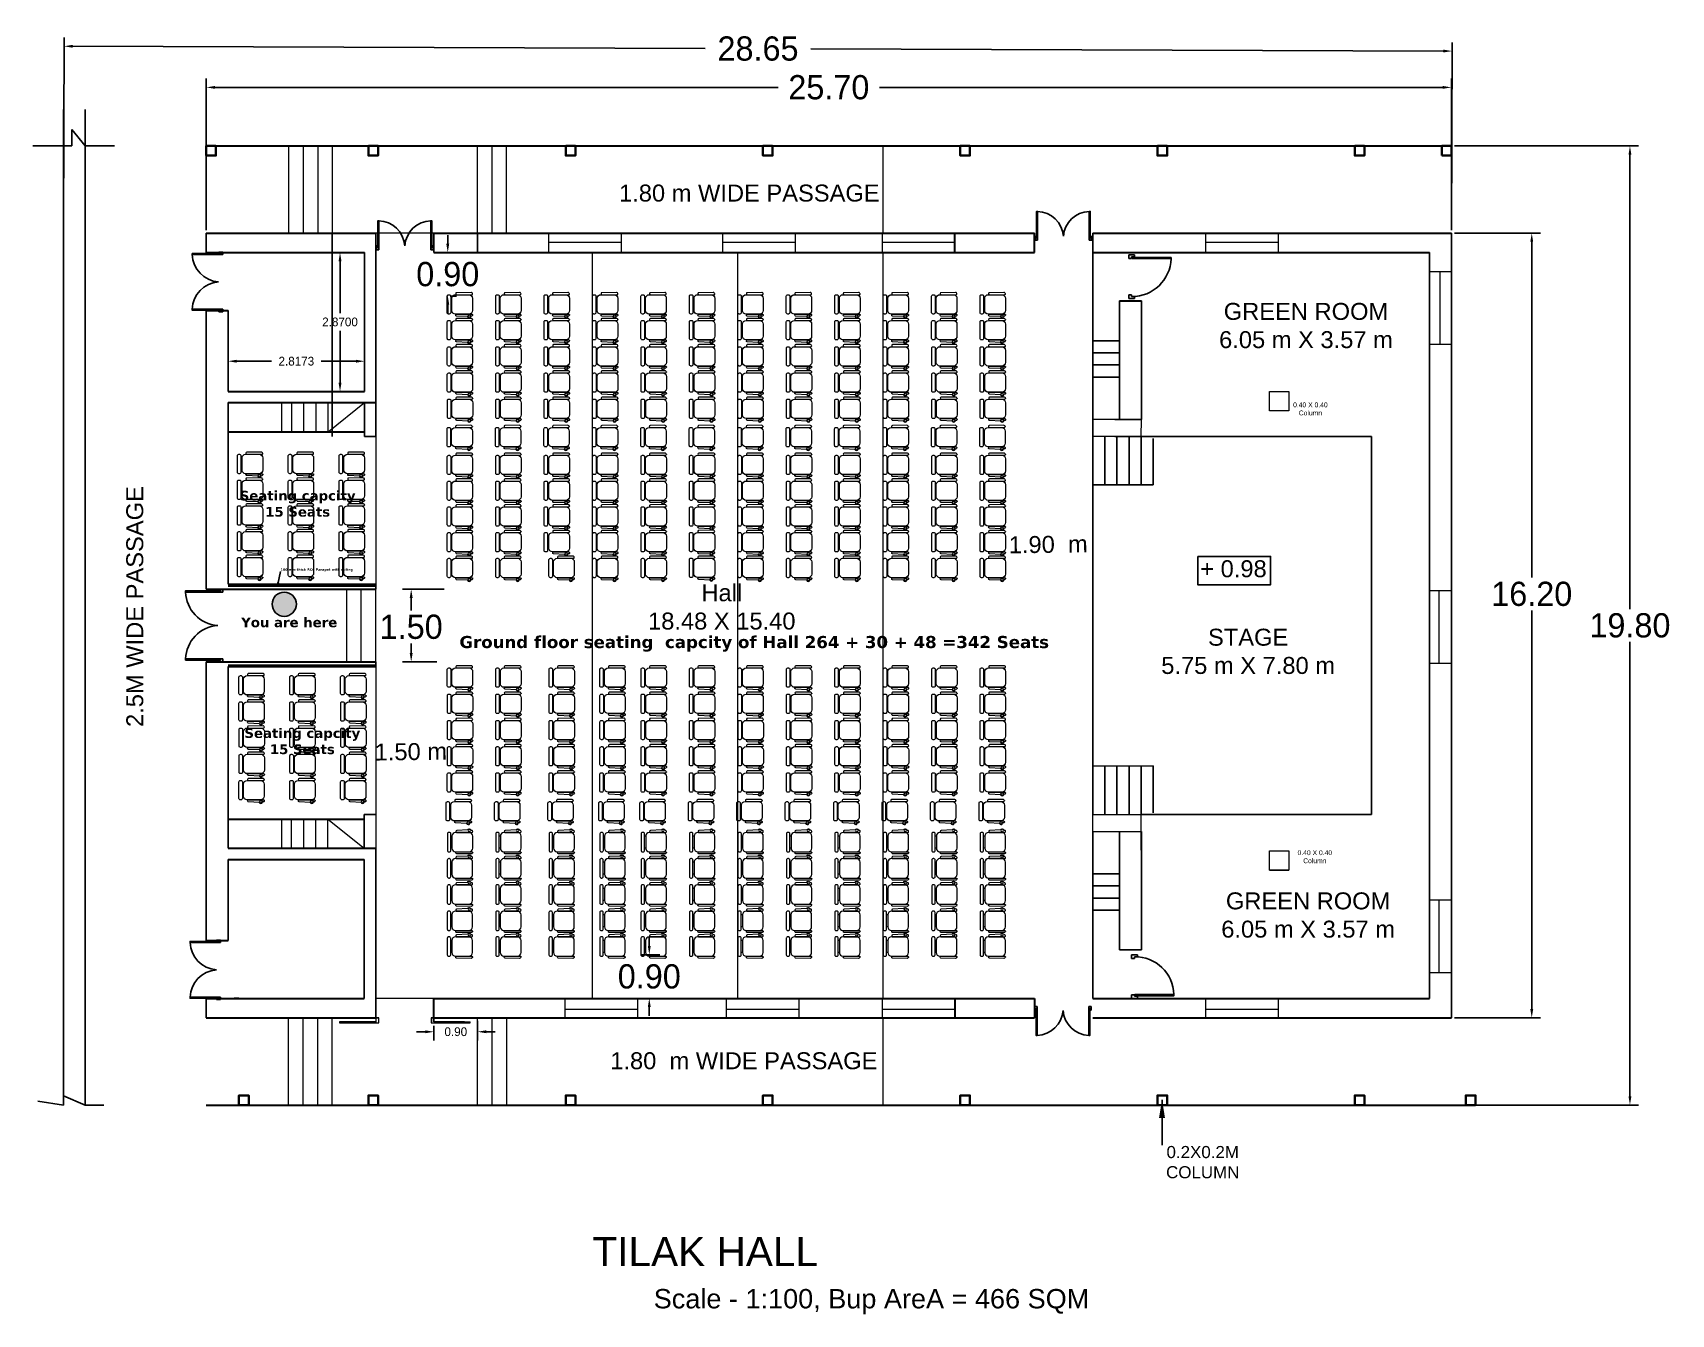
# Model space of a CAD drawing. Header units: inches. Extents: x 116 to 149.8, y 10.4 to 36.9.
import ezdxf

# ---------------------------------------------------------------- set-up
doc = ezdxf.new("R2010")
doc.units = ezdxf.units.IN
doc.header["$MEASUREMENT"] = 0
for name, color, linetype, lineweight in [('COLUMN', 1, 'Continuous', 35), ('FUR', 32, 'Continuous', 18), ('FURN', 10, 'Continuous', 9), ('hatch-1', 9, 'Continuous', 5), ('staircase', 8, 'Continuous', 9), ('TEXT', 7, 'Continuous', 15), ('WALL', 7, 'Continuous', 30)]:
    doc.layers.add(name, color=color, linetype=linetype, lineweight=lineweight)
doc.layers.add('DOOR', color=8, linetype='Continuous')
doc.styles.add('arial', font='arial.ttf')
doc.dimstyles.new('LAYOUT', dxfattribs={"dimscale": 5, "dimtxt": 0.075, "dimasz": 0.075, "dimexe": 0.075, "dimexo": 0.15, "dimgap": 0.025, "dimtad": 1, "dimzin": 1, "dimdsep": 46, "dimtxsty": 'arial', "dimblk": 'ARCHTICK', "dimcen": 0.09, "dimclrd": 8, "dimclre": 8, "dimclrt": 3, "dimadec": 0, "dimazin": 0, "dimtfac": 1, "dimtofl": 0, "dimtmove": 0, "dimatfit": 3, "dimfxl": 1, "dimtolj": 1, "dimtzin": 0, "dimarcsym": 0})
doc.dimstyles.get("Standard").update_dxf_attribs({"dimtxt": 0.18, "dimasz": 0.18, "dimexe": 0.18, "dimexo": 0.0625, "dimgap": 0.09, "dimtad": 0, "dimtih": 1, "dimtoh": 1, "dimdec": 4, "dimzin": 0, "dimdsep": 46, "dimtxsty": 'Standard', "dimcen": 0.09, "dimadec": 0, "dimazin": 0, "dimtfac": 1, "dimtdec": 4, "dimtofl": 0, "dimtmove": 0, "dimatfit": 3, "dimfxl": 1, "dimtolj": 1, "dimtzin": 0, "dimarcsym": 0})

# ---------------------------------------------------------------- blocks, each defined once
blk = doc.blocks.new('CINE CHAIR')
at = {"layer": 'FUR', "color": 48, "lineweight": 0}
for p, q in [((448043.776, 57308.306), (448043.8, 57308.306)), ((448043.776, 57308.058), (448043.8, 57308.058))]:
    blk.add_line(p, q, dxfattribs=at)
blk.add_lwpolyline([(448043.45, 57308.434), (448043.678, 57308.423, -0.388092), (448043.695, 57308.404), (448043.695, 57308.401, -0.414214), (448043.676, 57308.382), (448043.367, 57308.382, -0.414214), (448043.348, 57308.401), (448043.348, 57308.404, -0.491313), (448043.377, 57308.423), (448043.384, 57308.436)], format="xyb", dxfattribs=at)
for points in [[(448043.424, 57308.382), (448043.7, 57308.382, -0.414214), (448043.776, 57308.306), (448043.776, 57308.058, -0.414214), (448043.7, 57307.982), (448043.424, 57307.982, -0.414214), (448043.348, 57308.058), (448043.348, 57308.306, -0.414214)], [(448043.828, 57308.382), (448043.842, 57308.382, -0.414214), (448043.871, 57308.353), (448043.871, 57308.01, -0.414214), (448043.842, 57307.982), (448043.828, 57307.982, -0.414214), (448043.8, 57308.01), (448043.8, 57308.353, -0.414214)], [(448043.379, 57307.938), (448043.678, 57307.94, 0.393133), (448043.695, 57307.959), (448043.695, 57307.963, 0.414214), (448043.676, 57307.982), (448043.367, 57307.982, 0.414214), (448043.348, 57307.963), (448043.348, 57307.966, 0.435766)]]:
    blk.add_lwpolyline(points, format="xyb", close=True, dxfattribs=at)
blk.add_circle((448043.417, 57308.422), 0.0249, dxfattribs=at)
blk.add_arc((448043.417, 57308.422), 0.0356, 19.6628, 156.9494, dxfattribs=at)
blk = doc.blocks.new('_ArchTick')
at = {"color": 0, "linetype": 'ByBlock', "const_width": 0.15}
blk.add_lwpolyline([(-0.5, -0.5), (0.5, 0.5)], dxfattribs=at)
blk = doc.blocks.new('DOOR 0.9')
at = {"layer": 'DOOR'}
for p, q in [((0, -0.076), (0, 0)), ((0.122, 0), (0, 0)), ((0.122, -0.045), (0.122, 0)), ((0, -0.076), (0.061, -0.076)), ((0.061, -0.045), (0.122, -0.045)), ((0.061, -0.045), (0.061, -0.076)), ((0, -0.824), (0.061, -0.824)), ((0, -0.9), (0, -0.824)), ((0.122, -0.9), (0, -0.9)), ((0.061, -0.862), (0.061, -0.824)), ((0.061, -0.862), (0.122, -0.862)), ((0.122, -0.9), (0.122, -0.862))]:
    blk.add_line(p, q, dxfattribs=at)
blk.add_lwpolyline([(0.071, -0.08), (0.071, -0.058), (0.875, -0.058), (0.875, -0.08)], close=True, dxfattribs=at)
blk.add_arc((0.071, -0.058), 0.804, 269.2611, 358.413, dxfattribs=at)
blk = doc.blocks.new('DOOR1.8')
at = {"layer": 'DOOR'}
for p, q in [((-0.129, 0.824), (-0.129, 0.9)), ((-0.129, 0.9), (-0.007, 0.9)), ((-0.069, 0.824), (-0.129, 0.824)), ((-0.007, 0.861), (-0.069, 0.861)), ((-0.069, 0.861), (-0.069, 0.824)), ((-0.007, 0.861), (-0.007, 0.9)), ((-0.069, -0.824), (-0.129, -0.824)), ((-0.129, -0.824), (-0.129, -0.9)), ((-0.129, -0.9), (-0.007, -0.9)), ((-0.069, -0.861), (-0.069, -0.824)), ((-0.007, -0.861), (-0.069, -0.861)), ((-0.007, -0.861), (-0.007, -0.9))]:
    blk.add_line(p, q, dxfattribs=at)
for points in [[(-0.065, 0.825), (-0.065, 0.856), (0.794, 0.856), (0.794, 0.825)], [(-0.065, -0.825), (-0.065, -0.856), (0.794, -0.856), (0.794, -0.825)]]:
    blk.add_lwpolyline(points, close=True, dxfattribs=at)
for centre, start, end in [((-0.065, 0.856), 274.3094, 357.9381), ((-0.065, -0.856), 2.0619, 85.6906)]:
    blk.add_arc(centre, 0.859, start, end, dxfattribs=at)
blk = doc.blocks.new('*D9')
at = {"color": 0, "lineweight": -2, "transparency": 16777216}
for p, q in [((120.012, 29.521), (120.012, 30.264)), ((122.83, 29.521), (122.83, 30.264)), ((120.192, 30.084), (120.911, 30.084)), ((122.65, 30.084), (121.931, 30.084))]:
    blk.add_line(p, q, dxfattribs=at)
at = {"color": 0, "transparency": 16777216}
for points in [[(120.192, 30.114), (120.192, 30.054), (120.012, 30.084)], [(122.65, 30.114), (122.65, 30.054), (122.83, 30.084)]]:
    blk.add_solid(points, dxfattribs=at)
at = {"layer": 'Defpoints', "color": 0, "transparency": 16777216}
for p in [(122.83, 30.084), (120.012, 29.459), (122.83, 29.459)]:
    blk.add_point(p, dxfattribs=at)
at = {"color": 0, "transparency": 16777216, "insert": (121.421, 30.084), "char_height": 0.18, "attachment_point": 5}
blk.add_mtext('\\A1;2.8173', dxfattribs=at)
blk = doc.blocks.new('*D10')
at = {"color": 0, "lineweight": -2, "transparency": 16777216}
for p, q in [((122.767, 32.329), (122.143, 32.329)), ((122.323, 32.149), (122.323, 31.074)), ((122.323, 29.639), (122.323, 30.714)), ((122.767, 29.459), (122.143, 29.459))]:
    blk.add_line(p, q, dxfattribs=at)
at = {"color": 0, "transparency": 16777216}
for points in [[(122.293, 32.149), (122.353, 32.149), (122.323, 32.329)], [(122.293, 29.639), (122.353, 29.639), (122.323, 29.459)]]:
    blk.add_solid(points, dxfattribs=at)
at = {"layer": 'Defpoints', "color": 0, "transparency": 16777216}
for p in [(122.83, 32.329), (122.323, 29.459), (122.83, 29.459)]:
    blk.add_point(p, dxfattribs=at)
at = {"color": 0, "transparency": 16777216, "insert": (122.323, 30.894), "char_height": 0.18, "attachment_point": 5}
blk.add_mtext('\\A1;2.8700', dxfattribs=at)
blk = doc.blocks.new('*D11')
at = {"color": 0, "lineweight": -2, "transparency": 16777216}
for p, q in [((124.547, 32.509), (124.547, 32.689)), ((124.325, 32.329), (124.727, 32.329)), ((124.547, 31.249), (124.547, 31.069)), ((124.599, 31.429), (124.727, 31.429))]:
    blk.add_line(p, q, dxfattribs=at)
at = {"color": 0, "transparency": 16777216}
for points in [[(124.517, 32.509), (124.577, 32.509), (124.547, 32.329)], [(124.517, 31.249), (124.577, 31.249), (124.547, 31.429)]]:
    blk.add_solid(points, dxfattribs=at)
at = {"layer": 'Defpoints', "color": 0, "transparency": 16777216}
for p in [(124.262, 32.329), (124.536, 31.429), (124.547, 31.429)]:
    blk.add_point(p, dxfattribs=at)
at = {"color": 0, "transparency": 16777216, "insert": (124.547, 31.879), "char_height": 0.5, "attachment_point": 5}
blk.add_mtext('\\A1;0.90', dxfattribs=at)
blk = doc.blocks.new('*D12')
at = {"color": 0, "lineweight": -2, "transparency": 16777216}
for p, q in [((124.471, 25.379), (123.612, 25.379)), ((123.792, 25.199), (123.792, 24.939)), ((123.792, 24.059), (123.792, 24.259)), ((124.318, 23.879), (123.612, 23.879))]:
    blk.add_line(p, q, dxfattribs=at)
at = {"color": 0, "transparency": 16777216}
for points in [[(123.762, 25.199), (123.822, 25.199), (123.792, 25.379)], [(123.762, 24.059), (123.822, 24.059), (123.792, 23.879)]]:
    blk.add_solid(points, dxfattribs=at)
at = {"layer": 'Defpoints', "color": 0, "transparency": 16777216}
for p in [(124.534, 25.379), (123.792, 23.879), (124.381, 23.879)]:
    blk.add_point(p, dxfattribs=at)
at = {"color": 0, "transparency": 16777216, "insert": (123.792, 24.599), "char_height": 0.5, "attachment_point": 5}
blk.add_mtext('\\A1;1.50', dxfattribs=at)
blk = doc.blocks.new('*D13')
at = {"layer": 'Defpoints', "color": 0, "transparency": 16777216}
for p in [(124.262, 16.425), (125.163, 16.529), (125.163, 16.242)]:
    blk.add_point(p, dxfattribs=at)
at = {"layer": 'staircase', "color": 0, "lineweight": -2, "transparency": 16777216}
for p, q in [((124.082, 16.242), (123.902, 16.242)), ((124.262, 16.362), (124.262, 16.062)), ((125.163, 16.466), (125.163, 16.062)), ((125.343, 16.242), (125.523, 16.242))]:
    blk.add_line(p, q, dxfattribs=at)
at = {"layer": 'staircase', "color": 0, "transparency": 16777216}
for points in [[(124.082, 16.272), (124.082, 16.212), (124.262, 16.242)], [(125.343, 16.272), (125.343, 16.212), (125.163, 16.242)]]:
    blk.add_solid(points, dxfattribs=at)
at = {"layer": 'staircase', "color": 0, "transparency": 16777216, "insert": (124.713, 16.242), "char_height": 0.18, "attachment_point": 5}
blk.add_mtext('\\A1;0.90', dxfattribs=at)
blk = doc.blocks.new('*D14')
at = {"color": 0, "lineweight": -2, "transparency": 16777216}
for p, q in [((128.707, 18.012), (128.707, 18.192)), ((128.925, 17.832), (128.527, 17.832)), ((128.651, 16.931), (128.527, 16.931)), ((128.707, 16.751), (128.707, 16.571))]:
    blk.add_line(p, q, dxfattribs=at)
at = {"color": 0, "transparency": 16777216}
for points in [[(128.677, 18.012), (128.737, 18.012), (128.707, 17.832)], [(128.677, 16.751), (128.737, 16.751), (128.707, 16.931)]]:
    blk.add_solid(points, dxfattribs=at)
at = {"layer": 'Defpoints', "color": 0, "transparency": 16777216}
for p in [(128.988, 17.832), (128.707, 16.931), (128.713, 16.931)]:
    blk.add_point(p, dxfattribs=at)
at = {"color": 0, "transparency": 16777216, "insert": (128.707, 17.382), "char_height": 0.5, "attachment_point": 5}
blk.add_mtext('\\A1;0.90', dxfattribs=at)
blk = doc.blocks.new('*D15')
at = {"color": 0, "lineweight": -2, "transparency": 16777216}
for p, q in [((119.562, 32.791), (119.562, 35.917)), ((145.266, 32.791), (145.266, 35.917)), ((119.742, 35.737), (131.366, 35.737)), ((145.086, 35.737), (133.463, 35.737))]:
    blk.add_line(p, q, dxfattribs=at)
at = {"color": 0, "transparency": 16777216}
for points in [[(119.742, 35.767), (119.742, 35.707), (119.562, 35.737)], [(145.086, 35.767), (145.086, 35.707), (145.266, 35.737)]]:
    blk.add_solid(points, dxfattribs=at)
at = {"layer": 'Defpoints', "color": 0, "transparency": 16777216}
for p in [(145.266, 35.737), (119.562, 32.729), (145.266, 32.729)]:
    blk.add_point(p, dxfattribs=at)
at = {"color": 0, "transparency": 16777216, "insert": (132.414, 35.737), "char_height": 0.5, "attachment_point": 5}
blk.add_mtext('\\A1;25.70', dxfattribs=at)
blk = doc.blocks.new('*D16')
at = {"color": 0, "lineweight": -2, "transparency": 16777216}
for p, q in [((145.329, 32.729), (147.105, 32.729)), ((146.925, 32.549), (146.925, 25.619)), ((146.925, 16.709), (146.925, 24.939)), ((145.329, 16.529), (147.105, 16.529))]:
    blk.add_line(p, q, dxfattribs=at)
at = {"color": 0, "transparency": 16777216}
for points in [[(146.895, 32.549), (146.955, 32.549), (146.925, 32.729)], [(146.895, 16.709), (146.955, 16.709), (146.925, 16.529)]]:
    blk.add_solid(points, dxfattribs=at)
at = {"layer": 'Defpoints', "color": 0, "transparency": 16777216}
for p in [(145.266, 32.729), (146.925, 32.729), (145.266, 16.529)]:
    blk.add_point(p, dxfattribs=at)
at = {"color": 0, "transparency": 16777216, "insert": (146.925, 25.279), "char_height": 0.5, "attachment_point": 5}
blk.add_mtext('\\A1;16.20', dxfattribs=at)
blk = doc.blocks.new('*D17')
at = {"color": 0, "lineweight": -2, "transparency": 16777216}
for p, q in [((116.612, 32.891), (116.626, 36.766)), ((116.805, 36.585), (129.862, 36.54)), ((145.099, 36.487), (132.042, 36.532)), ((145.267, 32.791), (145.28, 36.666))]:
    blk.add_line(p, q, dxfattribs=at)
at = {"color": 0, "transparency": 16777216}
for points in [[(116.805, 36.615), (116.805, 36.555), (116.625, 36.586)], [(145.1, 36.517), (145.099, 36.457), (145.279, 36.486)]]:
    blk.add_solid(points, dxfattribs=at)
at = {"layer": 'Defpoints', "color": 0, "transparency": 16777216}
for p in [(116.625, 36.586), (116.612, 32.829), (145.266, 32.729)]:
    blk.add_point(p, dxfattribs=at)
at = {"color": 0, "transparency": 16777216, "insert": (130.952, 36.536), "char_height": 0.5, "attachment_point": 5}
blk.add_mtext('\\A1;28.65', dxfattribs=at)
blk = doc.blocks.new('*D19')
at = {"color": 0, "lineweight": -2, "transparency": 16777216}
for p, q in [((145.329, 34.529), (149.132, 34.529)), ((148.952, 34.349), (148.952, 24.969)), ((148.952, 14.909), (148.952, 24.289)), ((145.329, 14.729), (149.132, 14.729))]:
    blk.add_line(p, q, dxfattribs=at)
at = {"color": 0, "transparency": 16777216}
for points in [[(148.922, 34.349), (148.982, 34.349), (148.952, 34.529)], [(148.922, 14.909), (148.982, 14.909), (148.952, 14.729)]]:
    blk.add_solid(points, dxfattribs=at)
at = {"layer": 'Defpoints', "color": 0, "transparency": 16777216}
for p in [(145.266, 34.529), (145.266, 14.729), (148.952, 14.729)]:
    blk.add_point(p, dxfattribs=at)
at = {"color": 0, "transparency": 16777216, "insert": (148.952, 24.629), "char_height": 0.5, "attachment_point": 5}
blk.add_mtext('\\A1;19.80', dxfattribs=at)

msp = doc.modelspace()

# ---------------------------------------------------------------- hatches: boundary and pattern name
msp.add_hatch(color=1).paths.add_polyline_path([(120.92097, 25.06766, 1), (121.42097, 25.06766, 1)])

# ---------------------------------------------------------------- linework, layer by layer
for p, q in [((116.61226, 14.72894), (116.61226, 35.27894)), ((117.06226, 14.72894), (117.06226, 35.27894)), ((116.78567, 34.52942), (116.78567, 34.86613)), ((116.78567, 34.86613), (117.06226, 34.52894)), ((115.97984, 34.52942), (116.78567, 34.52942)), ((117.06226, 34.52894), (117.66475, 34.52894)), ((119.56226, 32.72894), (119.56226, 32.32894)), ((122.16226, 32.72894), (122.16226, 28.52894)), ((123.06226, 32.72894), (123.06226, 28.52894)), ((123.06226, 32.72894), (123.06226, 28.52894)), ((124.26226, 32.72894), (124.26226, 32.32894)), ((125.16226, 32.72894), (125.16226, 32.32894)), ((137.86226, 32.32894), (137.86226, 32.72894)), ((145.26633, 32.72894), (145.26633, 16.52894)), ((119.86226, 32.33755), (119.86226, 32.32894)), ((122.82955, 29.45894), (122.82955, 32.32894)), ((137.86226, 21.72728), (137.86226, 32.32894)), ((144.81633, 32.32894), (144.81633, 16.92894)), ((119.56226, 31.12894), (119.56226, 25.37894)), ((120.01226, 31.12894), (120.01226, 29.45894)), ((138.41633, 31.32894), (138.41633, 28.87894)), ((138.86633, 31.32894), (138.86633, 28.87894)), ((138.41633, 30.50685), (137.86226, 30.50685)), ((138.41633, 30.25685), (137.86226, 30.25685)), ((138.41633, 30.00685), (137.86226, 30.00685)), ((138.41633, 29.75685), (137.86226, 29.75685)), ((120.01226, 29.22894), (120.01226, 25.47894)), ((122.82955, 28.52894), (122.82955, 29.22894)), ((123.06226, 28.52894), (122.82955, 28.52894)), ((138.11226, 28.52894), (138.11226, 27.52894)), ((138.36226, 28.52894), (138.36226, 27.52894)), ((138.61226, 28.52894), (138.61226, 27.52894)), ((138.86226, 28.52894), (138.86226, 27.52894)), ((138.86226, 28.52894), (143.61633, 28.52894)), ((139.11226, 28.49194), (139.11226, 27.52894)), ((143.61633, 28.52894), (143.61633, 20.73032)), ((139.11226, 27.52894), (137.86226, 27.52894)), ((121.03896, 25.47894), (121.09237, 25.74009)), ((121.03896, 25.47894), (121.03896, 25.51817)), ((121.03896, 25.51817), (121.05327, 25.51623)), ((121.05327, 25.51623), (121.03896, 25.47894)), ((123.06226, 25.37894), (123.06226, 25.47894)), ((119.56226, 23.87894), (119.56226, 18.12894)), ((120.01226, 23.77894), (120.01226, 20.02894)), ((123.06226, 23.77894), (123.06226, 23.87894)), ((139.11226, 21.7299), (137.86226, 21.72728)), ((137.86226, 20.73032), (137.86226, 21.72728)), ((138.11226, 21.7278), (138.11226, 20.73032)), ((138.36226, 21.72833), (138.36226, 20.73032)), ((138.61226, 21.72885), (138.61226, 20.73032)), ((138.86226, 21.72937), (138.86226, 20.72937)), ((139.11226, 21.7299), (139.11226, 20.76374)), ((123.06226, 20.72822), (122.8232, 20.72822)), ((122.8234, 20.02894), (122.8232, 20.72822)), ((138.86226, 20.73032), (143.61633, 20.73032)), ((137.86226, 20.37728), (137.86226, 16.92894)), ((138.41633, 20.37844), (138.41633, 17.93168)), ((138.86633, 20.37938), (138.86633, 17.93168)), ((123.06226, 16.52894), (123.06226, 20.02894)), ((120.01226, 19.79894), (120.01226, 18.12894)), ((122.82429, 16.92894), (122.82347, 19.79894)), ((138.41633, 19.50266), (137.86226, 19.50266)), ((138.41633, 19.25266), (137.86226, 19.25266)), ((138.41633, 19.00266), (137.86226, 19.00266)), ((138.41633, 18.75266), (137.86226, 18.75266)), ((138.86633, 17.93168), (138.41633, 17.93168)), ((119.56226, 16.52894), (119.56226, 16.92894)), ((123.12501, 16.52894), (123.06226, 16.52894)), ((124.26226, 16.52894), (124.20406, 16.52894)), ((116.61226, 14.72894), (116.61226, 14.92047)), ((116.61226, 14.92047), (117.06226, 14.72894)), ((116.08389, 14.8093), (116.61226, 14.72894)), ((117.06226, 14.72894), (117.44597, 14.72894))]:
    msp.add_line(p, q)
msp.add_lwpolyline([(140.02981, 26.05291), (141.5349, 26.05291), (141.5349, 25.47019), (140.02981, 25.47019)], close=True)
msp.add_circle((121.17097, 25.06766), 0.25)
at = {"layer": 'COLUMN'}
for points in [[(119.56226, 34.32894), (119.76226, 34.32894), (119.76226, 34.52894), (119.56226, 34.52894)], [(122.90885, 34.52894), (123.10885, 34.52894), (123.10885, 34.32894), (122.90885, 34.32894)], [(126.98135, 34.52894), (127.18135, 34.52894), (127.18135, 34.32894), (126.98135, 34.32894)], [(131.05385, 34.52894), (131.25385, 34.52894), (131.25385, 34.32894), (131.05385, 34.32894)], [(135.12635, 34.52894), (135.32635, 34.52894), (135.32635, 34.32894), (135.12635, 34.32894)], [(139.19885, 34.52894), (139.39885, 34.52894), (139.39885, 34.32894), (139.19885, 34.32894)], [(143.27135, 34.52894), (143.47135, 34.52894), (143.47135, 34.32894), (143.27135, 34.32894)], [(145.06633, 34.32894), (145.26633, 34.32894), (145.26633, 34.52894), (145.06633, 34.52894)], [(120.23699, 14.72894), (120.43699, 14.72894), (120.43699, 14.92894), (120.23699, 14.92894)], [(122.90885, 14.72894), (123.10885, 14.72894), (123.10885, 14.92894), (122.90885, 14.92894)], [(126.98135, 14.72894), (127.18135, 14.72894), (127.18135, 14.92894), (126.98135, 14.92894)], [(131.05385, 14.72894), (131.25385, 14.72894), (131.25385, 14.92894), (131.05385, 14.92894)], [(135.12635, 14.72894), (135.32635, 14.72894), (135.32635, 14.92894), (135.12635, 14.92894)], [(139.19885, 14.72894), (139.39885, 14.72894), (139.39885, 14.92894), (139.19885, 14.92894)], [(143.27135, 14.72894), (143.47135, 14.72894), (143.47135, 14.92894), (143.27135, 14.92894)], [(145.56385, 14.72894), (145.76385, 14.72894), (145.76385, 14.92894), (145.56385, 14.92894)]]:
    msp.add_lwpolyline(points, close=True, dxfattribs=at)
at = {"layer": 'FUR'}
for p, q in [((137.86226, 28.52894), (137.86226, 28.87894)), ((138.86633, 28.87894), (137.86226, 28.87894)), ((138.31604, 28.87894), (138.86633, 28.87894)), ((138.86226, 28.52894), (138.86633, 28.87894)), ((138.31697, 28.52894), (137.86226, 28.52894)), ((138.31697, 28.52894), (138.86226, 28.52894)), ((138.86226, 28.52894), (138.31697, 28.52894)), ((137.86226, 19.98743), (137.86226, 20.90532)), ((137.86226, 20.73032), (138.86226, 20.73032)), ((138.86226, 19.98743), (138.86226, 20.90532)), ((137.86226, 20.37728), (138.86226, 20.37937)), ((141.51226, 19.97894), (141.91226, 19.97894)), ((141.51226, 19.57894), (141.91226, 19.57894))]:
    msp.add_line(p, q, dxfattribs=at)
for points in [[(141.51226, 29.06035), (141.51226, 29.46035), (141.91226, 29.46035), (141.91226, 29.06035), (141.51226, 29.06035)], [(122.82955, 28.52894), (122.82955, 29.22894), (123.06226, 29.22894), (123.06226, 28.52894), (122.82955, 28.52894)], [(122.8234, 20.02894), (122.8232, 20.72822), (123.06226, 20.72822), (123.06226, 20.02894), (122.82334, 20.02894)], [(141.51226, 19.57894), (141.51226, 19.97894), (141.91226, 19.97894), (141.91226, 19.57894), (141.51226, 19.57894)]]:
    msp.add_lwpolyline(points, dxfattribs=at)
at = {"layer": 'FURN'}
for p, q in [((121.26226, 34.52894), (121.26226, 32.72894)), ((121.56226, 34.52894), (121.56226, 32.72894)), ((121.86226, 34.52894), (121.86226, 32.72894)), ((122.16226, 34.52894), (122.16226, 32.72894)), ((125.16226, 32.72894), (125.16226, 34.52894)), ((125.46226, 32.72894), (125.46226, 34.52894)), ((125.76226, 32.72894), (125.76226, 34.52894)), ((133.53636, 32.72894), (133.53636, 34.52894)), ((124.26226, 32.72894), (123.06226, 32.72894)), ((127.53636, 16.92894), (127.53636, 32.32894)), ((130.53636, 16.92894), (130.53636, 32.32894)), ((133.53636, 16.92894), (133.53636, 32.32894)), ((123.06226, 28.52894), (123.06226, 25.47894)), ((122.46226, 23.87894), (122.46226, 25.37894)), ((122.76226, 23.87894), (122.76226, 25.37894)), ((122.76226, 23.87894), (122.76226, 25.37894)), ((123.06226, 23.87894), (123.06226, 25.37894)), ((123.06226, 23.77894), (123.06226, 20.72822)), ((124.25587, 16.92894), (123.06226, 16.92894)), ((121.26226, 14.72894), (121.26226, 16.52894)), ((121.56226, 14.72894), (121.56226, 16.52894)), ((121.86226, 14.72894), (121.86226, 16.52894)), ((122.16226, 14.72894), (122.16226, 16.52894)), ((125.16302, 14.72894), (125.16302, 16.52894)), ((125.46302, 14.72894), (125.46302, 16.52894)), ((125.76302, 14.72894), (125.76302, 16.52894)), ((133.53636, 14.72894), (133.53636, 16.52894))]:
    msp.add_line(p, q, dxfattribs=at)
at = {"layer": 'hatch-1'}
for p, q in [((126.62522, 32.72894), (126.62522, 32.32894)), ((126.62522, 32.54005), (128.12522, 32.54005)), ((128.12522, 32.72894), (128.12522, 32.32894)), ((130.21926, 32.72894), (130.21926, 32.32894)), ((130.21926, 32.54005), (131.71926, 32.54005)), ((131.71926, 32.72894), (131.71926, 32.32894)), ((133.51226, 32.72894), (133.51226, 32.32894)), ((133.51226, 32.54005), (135.01226, 32.54005)), ((140.1928, 32.72894), (140.1928, 32.32894)), ((140.1928, 32.54005), (141.6928, 32.54005)), ((141.6928, 32.72894), (141.6928, 32.32894)), ((145.26633, 31.93215), (144.81633, 31.93215)), ((145.02461, 31.93215), (145.02461, 30.43215)), ((145.26633, 30.43215), (144.81633, 30.43215)), ((121.12166, 28.62894), (121.12166, 29.22894)), ((121.32766, 28.62894), (121.32766, 29.22894)), ((121.57766, 28.62894), (121.57766, 29.22894)), ((121.82766, 28.62894), (121.82766, 29.22894)), ((122.07766, 28.62894), (122.07766, 29.22894)), ((122.07766, 28.62894), (122.82766, 29.22894)), ((145.26633, 25.34165), (144.81633, 25.34165)), ((145.00511, 25.34165), (145.00511, 23.84165)), ((145.26633, 23.84165), (144.81633, 23.84165)), ((122.07334, 20.62894), (122.82334, 20.02894)), ((145.26633, 18.96007), (144.81633, 18.96007)), ((145.00511, 18.96007), (145.00511, 17.46007)), ((145.26633, 17.46007), (144.81633, 17.46007)), ((126.96711, 16.9313), (126.96711, 16.5313)), ((128.46711, 16.9313), (128.46711, 16.5313)), ((130.29658, 16.92894), (130.29658, 16.52894)), ((131.79658, 16.92894), (131.79658, 16.52894)), ((133.51226, 16.92894), (133.51226, 16.52894)), ((140.1928, 16.92894), (140.1928, 16.52894)), ((141.6928, 16.92894), (141.6928, 16.52894)), ((126.96711, 16.71055), (128.46711, 16.71055)), ((130.29658, 16.7082), (131.79658, 16.7082)), ((133.51226, 16.7082), (135.01226, 16.7082)), ((140.1928, 16.7082), (141.6928, 16.7082))]:
    msp.add_line(p, q, dxfattribs=at)
at = {"layer": 'staircase'}
for p, q in [((121.11734, 20.62894), (121.11734, 20.02894)), ((121.32334, 20.02894), (121.32334, 20.62894)), ((121.57334, 20.02894), (121.57334, 20.62894)), ((121.82334, 20.02894), (121.82334, 20.62894)), ((122.07334, 20.02894), (122.07334, 20.62894)), ((122.82334, 20.02894), (122.82334, 20.45894)), ((123.06226, 16.44994), (122.31226, 16.44994)), ((122.31226, 16.44994), (122.31226, 16.42494)), ((122.31226, 16.42494), (123.12501, 16.42494)), ((123.06226, 16.52894), (123.06226, 16.42494)), ((123.12501, 16.42494), (123.12501, 16.52894)), ((124.20406, 16.52894), (124.20406, 16.42494)), ((124.20406, 16.42494), (125.01226, 16.42494)), ((124.89141, 16.44994), (124.26226, 16.44994)), ((124.26226, 16.44994), (125.01226, 16.44994)), ((125.01226, 16.42494), (125.01226, 16.44994))]:
    msp.add_line(p, q, dxfattribs=at)
at = {"layer": 'WALL'}
for p, q in [((119.56226, 34.52894), (145.06633, 34.52894)), ((119.56226, 32.72894), (123.06226, 32.72894)), ((123.06226, 32.72894), (123.06226, 32.72894)), ((124.26226, 32.72894), (136.66226, 32.72894)), ((135.01226, 32.32894), (135.01226, 32.72894)), ((136.66226, 32.32894), (136.66226, 32.72894)), ((137.86226, 32.72894), (145.26633, 32.72894)), ((119.56226, 32.32894), (122.82955, 32.32894)), ((124.26226, 32.32894), (136.66226, 32.32894)), ((137.86226, 32.32894), (144.81633, 32.32894)), ((119.56226, 31.12894), (120.01226, 31.12894)), ((138.41633, 31.32894), (138.86633, 31.32894)), ((120.01226, 29.45894), (122.82955, 29.45894)), ((120.01226, 29.22894), (123.06226, 29.22894)), ((120.01226, 28.62894), (122.82955, 28.62894)), ((119.56226, 25.37894), (123.06226, 25.37894)), ((120.01226, 25.47894), (123.06226, 25.47894)), ((120.01226, 25.44894), (123.06226, 25.44894)), ((119.56226, 23.87894), (123.06226, 23.87894)), ((120.01226, 23.80894), (123.06226, 23.80894)), ((120.01226, 23.77894), (123.06226, 23.77894)), ((120.01226, 20.62894), (122.82323, 20.62894)), ((120.01226, 20.02894), (123.06226, 20.02894)), ((120.01226, 19.79894), (122.82347, 19.79894)), ((119.56226, 18.12894), (120.01226, 18.12894)), ((119.56226, 16.92894), (122.82429, 16.92894)), ((120.23699, 16.92894), (120.13699, 16.92891)), ((124.26226, 16.92894), (136.66226, 16.92894)), ((124.26226, 16.44994), (124.26226, 16.92894)), ((135.01226, 16.92894), (135.01226, 16.52894)), ((136.66226, 16.92894), (136.66226, 16.52894)), ((137.86226, 16.92894), (138.66226, 16.92894)), ((138.66226, 16.92894), (139.66226, 16.93104)), ((139.31385, 16.92894), (139.31385, 16.93031)), ((139.66226, 16.93104), (139.89226, 16.93104)), ((139.89226, 16.93104), (141.78008, 16.92894)), ((141.78008, 16.92894), (144.81633, 16.92894)), ((119.56226, 16.52894), (123.06226, 16.52894)), ((124.26226, 16.52894), (136.66226, 16.52894)), ((137.86226, 16.52894), (145.26633, 16.52894)), ((119.56226, 14.72894), (145.76385, 14.72894))]:
    msp.add_line(p, q, dxfattribs=at)

# ---------------------------------------------------------------- block references
at = {"layer": 'DOOR', "xscale": 0.6479999999999961, "yscale": 0.6479999999999961, "zscale": 0.6479999999999961}
for p, rotation in [((137.25702, 32.66347), 90), ((123.66015, 32.46865), 90), ((137.24872, 16.67993), 270)]:
    msp.add_blockref('DOOR1.8', p, dxfattribs=dict(at, rotation=rotation))
at = {"layer": 'DOOR'}
for p, xscale, yscale, zscale in [((119.81386, 31.72195), -0.6839999999999975, 0.6839999999999975, 0.6839999999999999), ((119.79676, 24.62894), -0.8360000000000127, 0.8360000000000127, 0.8360000000000001), ((119.76942, 17.5202), -0.6839999999999975, 0.6839999999999975, 0.6839999999999999)]:
    msp.add_blockref('DOOR1.8', p, dxfattribs=dict(at, xscale=xscale, yscale=yscale, zscale=zscale))
msp.add_blockref('DOOR 0.9', (138.60438, 32.28131), dxfattribs=at)
at = {"layer": 'DOOR', "xscale": -1, "rotation": 179.9999999999935}
msp.add_blockref('DOOR 0.9', (138.66226, 16.92894), dxfattribs=at)
at = {"layer": 'FURN', "rotation": 179.9991434073999}
for p in [(448169.26386, 57332.74069), (448170.26386, 57332.74069), (448171.26386, 57332.74069), (448172.26386, 57332.74069), (448173.26386, 57332.74069), (448174.26386, 57332.74069), (448175.26386, 57332.7407), (448176.26386, 57332.74069), (448177.26386, 57332.74069), (448178.26386, 57332.7407), (448179.26386, 57332.74069), (448180.26386, 57332.74069), (448169.26386, 57332.20882), (448170.26386, 57332.20882), (448171.26386, 57332.20882), (448172.26386, 57332.20882), (448173.26386, 57332.20882), (448174.26386, 57332.20882), (448175.26386, 57332.20883), (448176.26386, 57332.20882), (448177.26386, 57332.20882), (448178.26386, 57332.20883), (448179.26386, 57332.20882), (448180.26386, 57332.20882), (448169.26455, 57331.66754), (448170.26455, 57331.66754), (448171.26455, 57331.66754), (448172.26455, 57331.66754), (448173.26455, 57331.66754), (448174.26455, 57331.66754), (448175.26455, 57331.66756), (448176.26455, 57331.66754), (448177.26455, 57331.66754), (448178.26455, 57331.66756), (448179.26455, 57331.66754), (448180.26455, 57331.66754), (448169.26525, 57331.12627), (448170.26525, 57331.12627), (448171.26525, 57331.12627), (448172.26525, 57331.12627), (448173.26525, 57331.12627), (448174.26525, 57331.12627), (448175.26525, 57331.12628), (448176.26525, 57331.12627), (448177.26525, 57331.12627), (448178.26525, 57331.12628), (448179.26525, 57331.12627), (448180.26525, 57331.12627), (448169.26594, 57330.58499), (448170.26594, 57330.58499), (448171.26594, 57330.58499), (448172.26594, 57330.58499), (448173.26594, 57330.58499), (448174.26594, 57330.58499), (448175.26594, 57330.585), (448176.26594, 57330.58499), (448177.26594, 57330.58499), (448178.26594, 57330.585), (448179.26594, 57330.58499), (448180.26594, 57330.58499), (448169.25988, 57330.00027), (448170.25988, 57330.00027), (448171.25988, 57330.00027), (448172.25988, 57330.00027), (448173.25988, 57330.00027), (448174.25988, 57330.00027), (448175.25988, 57330.00028), (448176.25988, 57330.00027), (448177.25988, 57330.00027), (448178.25988, 57330.00028), (448179.25988, 57330.00027), (448180.25988, 57330.00027), (448164.93261, 57329.44615), (448165.98261, 57329.44616), (448167.03261, 57329.44616), (448169.26461, 57329.42661), (448170.26461, 57329.42661), (448171.26461, 57329.42661), (448172.26461, 57329.42661), (448173.26461, 57329.42661), (448174.26461, 57329.42661), (448175.26461, 57329.42663), (448176.26461, 57329.42661), (448177.26461, 57329.42661), (448178.26461, 57329.42663), (448179.26461, 57329.42661), (448180.26461, 57329.42661), (448164.9326, 57328.91427), (448165.9826, 57328.91429), (448167.0326, 57328.91429), (448169.2646, 57328.89474), (448170.2646, 57328.89474), (448171.2646, 57328.89474), (448172.2646, 57328.89474), (448173.2646, 57328.89474), (448174.2646, 57328.89474), (448175.2646, 57328.89475), (448176.2646, 57328.89474), (448177.2646, 57328.89474), (448178.2646, 57328.89475), (448179.2646, 57328.89474), (448180.2646, 57328.89474), (448164.93256, 57328.3824), (448164.9326, 57328.3824), (448165.98256, 57328.38242), (448165.9826, 57328.38242), (448167.03256, 57328.38242), (448167.0326, 57328.38242), (448169.26456, 57328.36287), (448169.2646, 57328.36287), (448170.26456, 57328.36287), (448170.2646, 57328.36287), (448171.26456, 57328.36287), (448171.2646, 57328.36287), (448172.26456, 57328.36287), (448172.2646, 57328.36287), (448173.26456, 57328.36287), (448173.2646, 57328.36287), (448174.26456, 57328.36287), (448174.2646, 57328.36287), (448175.26456, 57328.36288), (448175.2646, 57328.36288), (448176.26456, 57328.36287), (448176.2646, 57328.36287), (448177.26456, 57328.36287), (448177.2646, 57328.36287), (448178.26456, 57328.36288), (448178.2646, 57328.36288), (448179.26456, 57328.36287), (448179.2646, 57328.36287), (448180.26456, 57328.36287), (448180.2646, 57328.36287), (448164.93256, 57327.85053), (448164.93256, 57327.85053), (448165.98256, 57327.85055), (448165.98256, 57327.85055), (448167.03256, 57327.85055), (448167.03256, 57327.85055), (448169.26456, 57327.831), (448169.26456, 57327.831), (448170.26456, 57327.831), (448170.26456, 57327.831), (448171.26456, 57327.831), (448171.26456, 57327.831), (448172.26456, 57327.831), (448172.26456, 57327.831), (448173.26456, 57327.831), (448173.26456, 57327.831), (448174.26263, 57327.83411), (448174.26263, 57327.83411), (448175.26456, 57327.83101), (448175.26456, 57327.83101), (448176.26456, 57327.831), (448176.26456, 57327.831), (448177.26456, 57327.831), (448177.26456, 57327.831), (448178.26456, 57327.83101), (448178.26456, 57327.83101), (448179.26456, 57327.831), (448179.26456, 57327.831), (448180.26456, 57327.831), (448180.26456, 57327.831), (448164.93257, 57327.31866), (448164.93256, 57327.31866), (448165.98257, 57327.31868), (448165.98256, 57327.31868), (448167.03257, 57327.31868), (448167.03256, 57327.31868), (448169.26457, 57327.29913), (448169.26456, 57327.29913), (448170.26457, 57327.29913), (448170.26456, 57327.29913), (448171.36457, 57327.29913), (448171.36456, 57327.29913), (448172.26457, 57327.29913), (448172.26456, 57327.29913), (448173.26457, 57327.29913), (448173.26456, 57327.29913), (448174.26263, 57327.30224), (448174.26263, 57327.30224), (448175.26457, 57327.29914), (448175.26456, 57327.29914), (448176.26457, 57327.29913), (448176.26456, 57327.29913), (448177.26457, 57327.29913), (448177.26456, 57327.29913), (448178.26457, 57327.29914), (448178.26456, 57327.29914), (448179.26457, 57327.29913), (448179.26456, 57327.29913), (448180.26457, 57327.29913), (448180.26456, 57327.29913), (448169.26524, 57325.03611), (448170.26524, 57325.03611), (448171.36524, 57325.03611), (448172.41524, 57325.03611), (448173.26524, 57325.03611), (448174.26405, 57325.03612), (448175.26524, 57325.03613), (448176.26524, 57325.03611), (448177.26524, 57325.03611), (448178.26524, 57325.03613), (448179.26524, 57325.03611), (448180.26524, 57325.03611), (448164.96382, 57324.87768), (448166.01382, 57324.8777), (448167.06382, 57324.8777), (448164.96451, 57324.33641), (448166.01451, 57324.33643), (448167.06451, 57324.33643), (448169.26594, 57324.49484), (448170.26594, 57324.49484), (448171.36594, 57324.49484), (448172.41594, 57324.49484), (448173.26594, 57324.49484), (448174.26474, 57324.49484), (448175.26594, 57324.49485), (448176.26594, 57324.49484), (448177.26594, 57324.49484), (448178.26594, 57324.49485), (448179.26594, 57324.49484), (448180.26594, 57324.49484), (448169.26663, 57323.95356), (448170.26663, 57323.95356), (448171.36663, 57323.95356), (448172.41663, 57323.95356), (448173.26663, 57323.95356), (448174.26544, 57323.95357), (448175.26663, 57323.95357), (448176.26663, 57323.95356), (448177.26663, 57323.95356), (448178.26663, 57323.95357), (448179.26663, 57323.95356), (448180.26663, 57323.95356), (448164.9652, 57323.79513), (448166.0152, 57323.79515), (448167.0652, 57323.79515), (448164.9659, 57323.25386), (448166.0159, 57323.25387), (448167.0659, 57323.25387), (448169.26732, 57323.41229), (448170.26732, 57323.41229), (448171.36732, 57323.41229), (448172.41732, 57323.41229), (448173.26732, 57323.41229), (448174.26613, 57323.41229), (448175.26732, 57323.4123), (448176.26732, 57323.41229), (448177.26732, 57323.41229), (448178.26732, 57323.4123), (448179.26732, 57323.41229), (448180.26732, 57323.41229), (448164.96379, 57322.71258), (448166.01379, 57322.7126), (448167.06379, 57322.7126), (448169.26521, 57322.87101), (448170.26521, 57322.87101), (448171.36521, 57322.87101), (448172.41521, 57322.87101), (448173.26521, 57322.87101), (448174.26402, 57322.87101), (448175.26521, 57322.87102), (448176.26521, 57322.87101), (448177.26521, 57322.87101), (448178.26521, 57322.87102), (448169.24259, 57322.27717), (448170.24259, 57322.27717), (448171.34259, 57322.27717), (448172.39259, 57322.27717), (448173.24259, 57322.27717), (448174.2414, 57322.27717), (448175.24259, 57322.27718), (448176.24259, 57322.27717), (448177.24259, 57322.27717), (448178.24259, 57322.27718), (448179.24259, 57322.27717), (448180.24259, 57322.27717)]:
    msp.add_blockref('CINE CHAIR', p, dxfattribs=at)
at = {"layer": 'FURN', "xscale": -1, "rotation": 0.0008565926000514423}
for p in [(448169.26593, -57281.32646), (448170.26593, -57281.32646), (448171.36593, -57281.32646), (448172.41593, -57281.32646), (448173.26593, -57281.32646), (448174.26474, -57281.32646), (448175.26593, -57281.32645), (448176.26593, -57281.32646), (448177.26593, -57281.32646), (448178.26593, -57281.32645), (448179.26593, -57281.32646), (448180.26593, -57281.32646), (448169.26524, -57281.86774), (448170.26524, -57281.86774), (448171.36524, -57281.86774), (448172.41524, -57281.86774), (448173.26524, -57281.86774), (448174.26405, -57281.86773), (448175.26524, -57281.86773), (448176.26524, -57281.86774), (448177.26524, -57281.86774), (448178.26524, -57281.86773), (448179.26524, -57281.86774), (448180.26524, -57281.86774), (448169.26454, -57282.40901), (448170.26454, -57282.40901), (448171.36454, -57282.40901), (448172.41454, -57282.40901), (448173.26454, -57282.40901), (448174.26335, -57282.40901), (448175.26454, -57282.409), (448176.26454, -57282.40901), (448177.26454, -57282.40901), (448178.26454, -57282.409), (448179.26454, -57282.40901), (448180.26454, -57282.40901), (448169.26385, -57282.95029), (448170.26385, -57282.95029), (448171.36385, -57282.95029), (448172.41385, -57282.95029), (448173.26385, -57282.95029), (448174.26266, -57282.95029), (448175.26385, -57282.95028), (448176.26385, -57282.95029), (448177.26385, -57282.95029), (448178.26385, -57282.95028), (448179.26385, -57282.95029), (448180.26385, -57282.95029), (448169.26385, -57283.48216), (448170.26385, -57283.48216), (448171.36385, -57283.48216), (448172.41385, -57283.48216), (448173.26385, -57283.48216), (448174.26266, -57283.48216), (448175.26385, -57283.48215), (448176.26385, -57283.48216), (448177.26385, -57283.48216), (448178.26385, -57283.48215), (448179.26385, -57283.48216), (448180.26385, -57283.48216)]:
    msp.add_blockref('CINE CHAIR', p, dxfattribs=at)
at = {"layer": 'WALL', "rotation": 179.9991434073999}
for p in [(448179.26521, 57322.87101), (448180.26521, 57322.87101)]:
    msp.add_blockref('CINE CHAIR', p, dxfattribs=at)

# ---------------------------------------------------------------- texts
at = {"insert": (136.94294, 26.30127), "char_height": 0.35, "width": 5.496, "attachment_point": 5, "rotation": 0.74178, "style": 'arial'}
msp.add_mtext('1.90  m', dxfattribs=at)
at = {"layer": 'TEXT', "attachment_point": 5, "style": 'arial'}
for s, insert, char_height, width in [('1.80 m WIDE PASSAGE', (130.7725, 33.55294), 0.35, 5.496), ('GREEN ROOM\\P6.05 m X 3.57 m ', (142.26383, 30.81868), 0.35, 5.496), ('{\\fVerdana|b1|i0|c0|p34;Seating capcity \\P15 Seats}', (121.44803, 27.14065), 0.2, 11.5583306), ('{\\fVerdana|b1|i0|c0|p34;100 mm thick RCC Parapet with railing}', (121.8443, 25.77485), 0.05, 11.5583306), ('{\\fVerdana|b1|i0|c0|p34;You are here}', (121.27378, 24.69111), 0.2, 11.5583306), ('{\\fVerdana|b1|i0|c0|p34;Ground floor seating  capcity of Hall 264 + 30 + 48 =342 Seats}', (130.87374, 24.25023), 0.25, 13.9237434), ('{\\fVerdana|b1|i0|c0|p34;Seating capcity \\P15 Seats}', (121.54492, 22.2381), 0.2, 11.5583306), ('GREEN ROOM\\P6.05 m X 3.57 m ', (142.30827, 18.65004), 0.35, 5.496), ('1.80  m WIDE PASSAGE', (130.65908, 15.64124), 0.35, 5.496), ('{\\H0.7143x;0.2X0.2M\\PCOLUMN}', (140.13283, 13.54893), 0.35, 5.496), ('TILAK HALL', (129.86234, 11.7032), 0.6, 14.9780645), ('Scale - 1:100, Bup AreA = 466 SQM', (133.29451, 10.67128), 0.4, 14.9780645)]:
    msp.add_mtext(s, dxfattribs=dict(at, insert=insert, char_height=char_height, width=width))
for s, insert, char_height in [('0.40 X 0.40 \\PColumn', (142.35596, 29.09918), 0.1), ('+ 0.98', (140.76669, 25.79785), 0.35), ('Hall\\P18.48 X 15.40', (130.20383, 25.00987), 0.35), ('0.40 X 0.40 \\PColumn', (142.44702, 19.85465), 0.1)]:
    msp.add_mtext(s, dxfattribs=dict(at, insert=insert, char_height=char_height))
at = {"layer": 'TEXT', "char_height": 0.35, "width": 5.496, "attachment_point": 5, "style": 'arial'}
for s, insert, rotation in [('2.5M WIDE PASSAGE', (118.08775, 25.01933), 90), ('1.50 m', (123.78417, 22.0225), 0.74178)]:
    msp.add_mtext(s, dxfattribs=dict(at, insert=insert, rotation=rotation))
at = {"layer": 'TEXT', "lineweight": -3, "ltscale": 3, "insert": (141.06998, 24.09277), "char_height": 0.35, "width": 5.496, "attachment_point": 5, "style": 'arial'}
msp.add_mtext('STAGE\\P5.75 m X 7.80 m', dxfattribs=at)

# ---------------------------------------------------------------- dimensions: what is measured, and where the dimension line sits
for p1, p2, distance, picture, middle in [((145.26633, 32.72894), (116.61226, 32.82864), -3.75741, '*D17', (130.95237, 36.53618)), ((145.26633, 34.52894), (145.26633, 14.72894), 3.68605, '*D19', (148.95238, 24.62894))]:
    dim = msp.add_aligned_dim(p1=p1, p2=p2, distance=distance, dimstyle='Standard', override={"dimtxt": 0.5, "dimdec": 2})
    dim.commit()
    dim.dimension.update_dxf_attribs({"geometry": picture, "text_midpoint": middle})
dim = msp.add_linear_dim(base=(145.26633, 35.73698), p1=(119.56226, 32.72894), p2=(145.26633, 32.72894), dimstyle='Standard', override={"dimtxt": 0.5, "dimdec": 2})
dim.commit()
dim.dimension.update_dxf_attribs({"geometry": '*D15', "text_midpoint": (132.4143, 35.73698), "dimtype": 160})
for base, p1, p2, picture, middle, dimtype in [((124.54666, 31.42894), (124.26226, 32.32894), (124.53636, 31.42894), '*D11', (124.54666, 31.87894), 160), ((146.92486, 32.72894), (145.26633, 16.52894), (145.26633, 32.72894), '*D16', (146.92486, 25.27894), 161), ((123.79196, 23.87894), (124.53391, 25.37894), (124.38067, 23.87894), '*D12', (123.79196, 24.59925), 160), ((128.70711, 16.9313), (128.98758, 17.83195), (128.71349, 16.9313), '*D14', (128.70711, 17.38162), 160)]:
    dim = msp.add_linear_dim(base=base, p1=p1, p2=p2, angle=90, dimstyle='Standard', override={"dimtxt": 0.5, "dimdec": 2})
    dim.commit()
    dim.dimension.update_dxf_attribs({"geometry": picture, "text_midpoint": middle, "dimtype": dimtype})
dim = msp.add_linear_dim(base=(122.32287, 29.45894), p1=(122.82955, 32.32894), p2=(122.82955, 29.45894), angle=90, dimstyle='Standard')
dim.commit()
dim.dimension.update_dxf_attribs({"geometry": '*D10', "text_midpoint": (122.32287, 30.89394)})
dim = msp.add_linear_dim(base=(122.82955, 30.08414), p1=(120.01226, 29.45894), p2=(122.82955, 29.45894), dimstyle='Standard')
dim.commit()
dim.dimension.update_dxf_attribs({"geometry": '*D9', "text_midpoint": (121.4209, 30.08414)})
at = {"layer": 'staircase'}
dim = msp.add_linear_dim(base=(125.16302, 16.24151), p1=(124.26226, 16.42494), p2=(125.16302, 16.52894), dimstyle='Standard', override={"dimdec": 2}, dxfattribs=at)
dim.commit()
dim.dimension.update_dxf_attribs({"geometry": '*D13', "text_midpoint": (124.71264, 16.24151), "dimtype": 160})

# ---------------------------------------------------------------- leaders
at = {"layer": 'TEXT'}
msp.add_leader([(139.29219, 14.83818), (139.29219, 13.89942)], dimstyle='LAYOUT', override={"dimgap": 0.025, "dimtad": 0}, dxfattribs=at)

doc.saveas('drawing.dxf')
